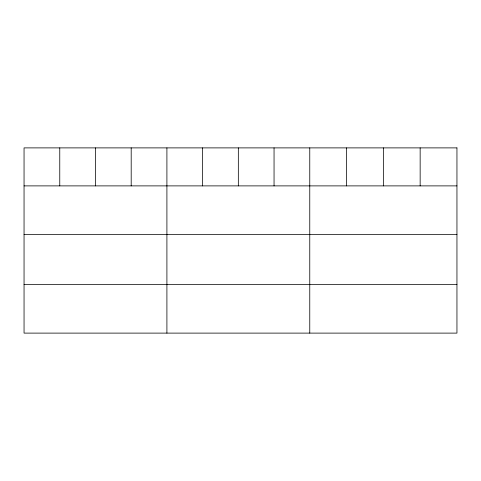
<?xml version="1.0" encoding="UTF-8"?>
<svg xmlns="http://www.w3.org/2000/svg" width="481" height="481" viewBox="0 0 481 481"><rect width="100%" height="100%" fill="white"/><g stroke="black" fill="none" stroke-linecap="round" stroke-linejoin="round"><path stroke-width="0.72" d="M24.05 185.888L456.95 185.888M24.05 234.469L456.95 234.469M24.05 284.524L456.95 284.524M420.153 147.889L420.153 185.888M383.357 147.889L383.357 185.888M346.56 147.889L346.56 185.888M309.764 147.889L309.764 333.111M274.05 147.889L274.05 185.888M238.335 147.889L238.335 185.888M202.621 147.889L202.621 185.888M166.907 147.889L166.907 333.111M131.193 147.889L131.193 185.888M95.478 147.889L95.478 185.888M59.764 147.889L59.764 185.888M456.95 147.889L24.05 147.889L24.05 333.111L456.95 333.111L456.95 147.889"/></g></svg>
